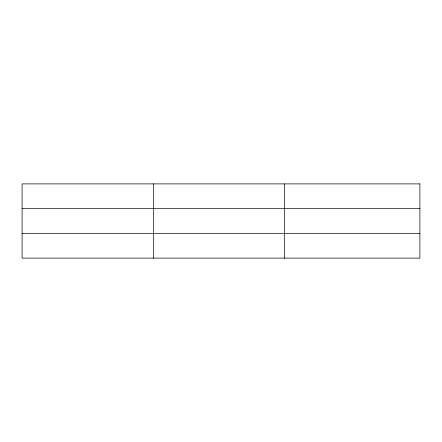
<?xml version="1.0" encoding="UTF-8"?>
<svg xmlns="http://www.w3.org/2000/svg" width="442" height="442" viewBox="0 0 442 442"><rect width="100%" height="100%" fill="white"/><g stroke="black" fill="none" stroke-linecap="round" stroke-linejoin="round"><path stroke-width="0.66" d="M153.374 258.106L153.374 183.894M284.648 258.106L284.648 183.894M22.1 208.386L419.9 208.386M22.1 233.614L419.9 233.614M419.9 183.894L419.9 258.106L22.1 258.106L22.1 183.894L419.9 183.894"/></g></svg>
